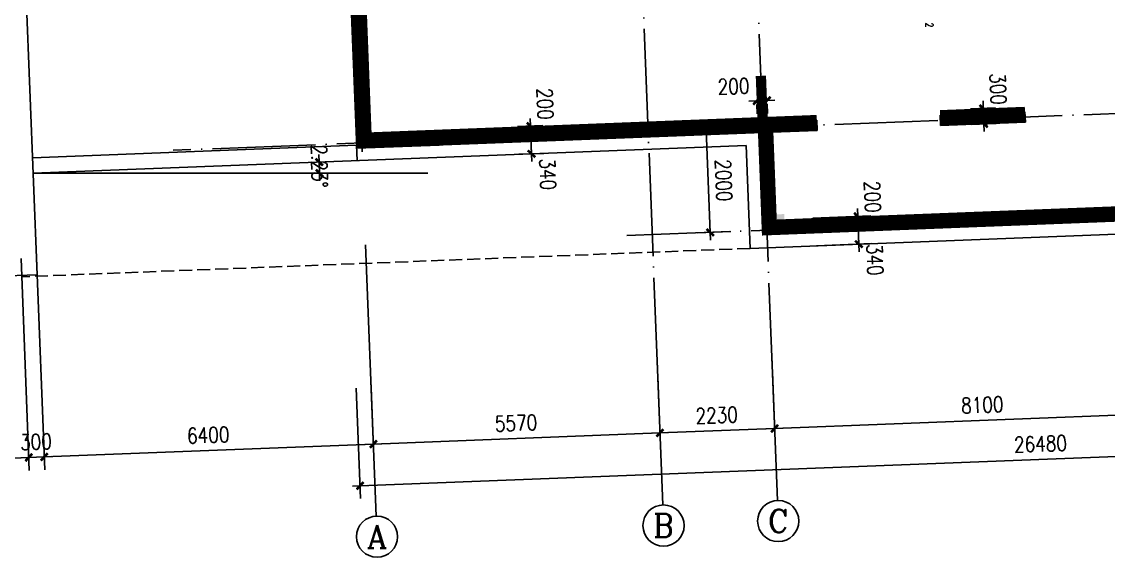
# Model space of a CAD drawing. Extents: x 634182 to 802382, y -1101880 to -864080.
# Drawn here: x 757760 to 778869, y -1068595 to -1058192 of the extents above; entities that cross this region are included whole.
import ezdxf
from ezdxf.enums import TextEntityAlignment as Align

# ---------------------------------------------------------------- set-up
doc = ezdxf.new("R2010")
doc.units = 0
doc.header["$LTSCALE"] = 1000
doc.header["$MEASUREMENT"] = 0
doc.linetypes.add('DASH', pattern=[0.35, 0.25, -0.1])
doc.linetypes.add('DOTE', pattern=[2.42, 2, -0.2, 0.02, -0.2])
doc.layers.get('0').update_dxf_attribs({"linetype": 'CONTINUOUS'})
doc.layers.get('DEFPOINTS').update_dxf_attribs({"linetype": 'CONTINUOUS'})
for name, color, linetype in [('210', 4, 'CONTINUOUS'), ('AXIS', 3, 'CONTINUOUS'), ('AXIS_TEXT', 7, 'CONTINUOUS'), ('COLUMN', 7, 'CONTINUOUS'), ('DOTE', 1, 'DOTE'), ('JL', 164, 'CONTINUOUS'), ('PUB_DIM', 3, 'CONTINUOUS'), ('PUB_TEXT', 7, 'CONTINUOUS'), ('WALL', 191, 'CONTINUOUS')]:
    doc.layers.add(name, color=color, linetype=linetype)
doc.styles.add('COMPLEX', font='COMPLEX')
doc.styles.add('DIM_FONT', font='simplex.shx', dxfattribs={"width": 0.8})
doc.styles.add('Z', font='romans', dxfattribs={"width": 0.8, "bigfont": 'z'})
doc.dimstyles.new('DIMN', dxfattribs={"dimtxt": 300, "dimasz": 1, "dimexe": 250, "dimexo": 300, "dimgap": 150, "dimtad": 1, "dimdec": 0, "dimzin": 0, "dimdsep": 46, "dimtxsty": 'DIM_FONT', "dimblk": '_DIMX', "dimblk1": '_DIMX', "dimblk2": '_DIMX', "dimcen": 2.5, "dimclrt": 7, "dimadec": 0, "dimazin": 0, "dimtfac": 1, "dimtdec": 0, "dimtix": 1, "dimtmove": 2, "dimatfit": 3, "dimldrblk": '_DIMX', "dimfxl": 0, "dimtolj": 1, "dimtzin": 0, "dimarcsym": 0})
doc.dimstyles.new('NORMAL', dxfattribs={"dimtxt": 300, "dimasz": 1, "dimexe": 250, "dimexo": 300, "dimgap": 150, "dimtad": 1, "dimdec": 0, "dimzin": 0, "dimdsep": 46, "dimtxsty": 'DIM_FONT', "dimblk": '_DIMX', "dimblk1": '_DIMX', "dimblk2": '_DIMX', "dimcen": 2.5, "dimclrt": 7, "dimadec": 0, "dimazin": 0, "dimtfac": 1, "dimtdec": 0, "dimtix": 1, "dimtmove": 2, "dimatfit": 3, "dimldrblk": '_DIMX', "dimfxl": 0, "dimtolj": 1, "dimtzin": 0, "dimarcsym": 0})

# ---------------------------------------------------------------- blocks, each defined once
blk = doc.blocks.new('_DIMX')
blk.add_line((-150, 0), (150, 0))
at = {"const_width": 50}
blk.add_lwpolyline([(-70, -70), (70, 70)], dxfattribs=at)
blk = doc.blocks.new('*D95')
at = {"color": 0, "linetype": 'ByBlock'}
for p, q in [((773128, -1062007), (774253, -1061963)), ((774003, -1061972), (774003, -1061971)), ((774011, -1062173), (774003, -1061973)), ((774011, -1062173), (774003, -1061973)), ((773185, -1062205), (774261, -1062163)), ((774011, -1062174), (774011, -1062175))]:
    blk.add_line(p, q, dxfattribs=at)
at = {"layer": 'DEFPOINTS', "color": 0, "linetype": 'ByBlock'}
for p in [(774003, -1061973), (772828, -1062019, 285), (772886, -1062217, 285)]:
    blk.add_point(p, dxfattribs=at)
at = {"color": 0, "linetype": 'ByBlock'}
for p, rotation in [((774003, -1061973), 272.2300000000001), ((774011, -1062173), 92.23000000000006)]:
    blk.add_blockref('_DIMX', p, dxfattribs=dict(at, rotation=rotation))
at = {"color": 7, "linetype": 'ByBlock', "insert": (774289, -1061593), "char_height": 300, "attachment_point": 5, "rotation": 272.23, "style": 'DIM_FONT'}
blk.add_mtext('\\A1;200', dxfattribs=at)
blk = doc.blocks.new('*D96')
at = {"color": 0, "linetype": 'ByBlock'}
for p, q in [((776679, -1059867), (776192, -1059886)), ((776442, -1059876), (776442, -1059875)), ((776454, -1060176), (776442, -1059877)), ((776454, -1060176), (776442, -1059877)), ((776691, -1060167), (776204, -1060186)), ((776454, -1060177), (776454, -1060178))]:
    blk.add_line(p, q, dxfattribs=at)
at = {"layer": 'DEFPOINTS', "color": 0, "linetype": 'ByBlock'}
for p in [(776979, -1059856, 285), (776442, -1059877), (776990, -1060155, 285)]:
    blk.add_point(p, dxfattribs=at)
at = {"color": 0, "linetype": 'ByBlock'}
for p, rotation in [((776442, -1059877), 272.2300000000001), ((776454, -1060176), 92.23000000000006)]:
    blk.add_blockref('_DIMX', p, dxfattribs=dict(at, rotation=rotation))
at = {"color": 7, "linetype": 'ByBlock', "insert": (776728, -1059499), "char_height": 300, "attachment_point": 5, "rotation": 272.23, "style": 'DIM_FONT'}
blk.add_mtext('\\A1;300', dxfattribs=at)
blk = doc.blocks.new('*D98')
at = {"color": 0, "linetype": 'ByBlock'}
for p, q in [((767881, -1060210), (767394, -1060229)), ((767644, -1060218), (767644, -1060217)), ((767651, -1060419), (767644, -1060219)), ((767651, -1060419), (767644, -1060219)), ((767888, -1060410), (767402, -1060429)), ((767651, -1060420), (767652, -1060421))]:
    blk.add_line(p, q, dxfattribs=at)
at = {"layer": 'DEFPOINTS', "color": 0, "linetype": 'ByBlock'}
for p in [(767644, -1060219), (768180, -1060198, 285), (768188, -1060398, -285)]:
    blk.add_point(p, dxfattribs=at)
at = {"color": 0, "linetype": 'ByBlock'}
for p, rotation in [((767644, -1060219), 272.2300000000001), ((767651, -1060419), 92.23000000000006)]:
    blk.add_blockref('_DIMX', p, dxfattribs=dict(at, rotation=rotation))
at = {"color": 7, "linetype": 'ByBlock', "insert": (767927, -1059788), "char_height": 300, "attachment_point": 5, "rotation": 272.23, "style": 'DIM_FONT'}
blk.add_mtext('\\A1;200', dxfattribs=at)
blk = doc.blocks.new('*D185')
at = {"color": 0, "linetype": 'ByBlock'}
for p, q in [((790720, -1064279), (790804, -1066427)), ((764260, -1065309), (764344, -1067457)), ((790793, -1066177), (764335, -1067207))]:
    blk.add_line(p, q, dxfattribs=at)
at = {"layer": 'DEFPOINTS', "color": 0, "linetype": 'ByBlock'}
for p in [(790708, -1063979), (764248, -1065009), (764334, -1067207)]:
    blk.add_point(p, dxfattribs=at)
at = {"color": 0, "linetype": 'ByBlock'}
for p, rotation in [((790794, -1066177), 2.230000000000141), ((764334, -1067207), 182.2300000000002)]:
    blk.add_blockref('_DIMX', p, dxfattribs=dict(at, rotation=rotation))
at = {"color": 7, "linetype": 'ByBlock', "insert": (777552, -1066392), "char_height": 300, "attachment_point": 5, "rotation": 2.23, "style": 'DIM_FONT'}
blk.add_mtext('\\A1;26480', dxfattribs=at)
blk = doc.blocks.new('*D188')
at = {"color": 0, "linetype": 'ByBlock'}
for p, q in [((773135, -1062207), (774261, -1062163)), ((774024, -1062512), (774011, -1062174)), ((773199, -1062545), (774274, -1062503))]:
    blk.add_line(p, q, dxfattribs=at)
at = {"layer": 'DEFPOINTS', "color": 0, "linetype": 'ByBlock'}
for p in [(774011, -1062173), (772836, -1062219, 285), (772899, -1062556, 285)]:
    blk.add_point(p, dxfattribs=at)
at = {"color": 0, "linetype": 'ByBlock'}
for p, rotation in [((774011, -1062173), 92.23000000000006), ((774024, -1062513), 272.2300000000001)]:
    blk.add_blockref('_DIMX', p, dxfattribs=dict(at, rotation=rotation))
at = {"color": 7, "linetype": 'ByBlock', "insert": (774336, -1062816), "char_height": 300, "attachment_point": 5, "rotation": 272.23, "style": 'DIM_FONT'}
blk.add_mtext('\\A1;340', dxfattribs=at)
blk = doc.blocks.new('*D189')
at = {"color": 0, "linetype": 'ByBlock'}
for p, q in [((767888, -1060410), (767402, -1060429)), ((767665, -1060758), (767651, -1060420)), ((767902, -1060750), (767415, -1060768))]:
    blk.add_line(p, q, dxfattribs=at)
at = {"layer": 'DEFPOINTS', "color": 0, "linetype": 'ByBlock'}
for p in [(767651, -1060419), (768188, -1060398, -285), (768201, -1060738)]:
    blk.add_point(p, dxfattribs=at)
at = {"color": 0, "linetype": 'ByBlock'}
for p, rotation in [((767651, -1060419), 92.23000000000006), ((767665, -1060759), 272.2300000000001)]:
    blk.add_blockref('_DIMX', p, dxfattribs=dict(at, rotation=rotation))
at = {"color": 7, "linetype": 'ByBlock', "insert": (767980, -1061154), "char_height": 300, "attachment_point": 5, "rotation": 272.23, "style": 'DIM_FONT'}
blk.add_mtext('\\A1;340', dxfattribs=at)
blk = doc.blocks.new('*D192')
at = {"color": 0, "linetype": 'ByBlock'}
for p, q in [((772038, -1059730), (772037, -1059730)), ((772039, -1059730), (772239, -1059722)), ((772039, -1059730), (772239, -1059722)), ((772041, -1059797), (772049, -1059980)), ((772240, -1059722), (772241, -1059722)), ((772241, -1059789), (772248, -1059972))]:
    blk.add_line(p, q, dxfattribs=at)
at = {"layer": 'DEFPOINTS', "color": 0, "linetype": 'ByBlock'}
for p in [(772030, -1059497, 285), (772230, -1059489, 285), (772239, -1059722)]:
    blk.add_point(p, dxfattribs=at)
at = {"color": 0, "linetype": 'ByBlock'}
for p, rotation in [((772039, -1059730), 2.229999999999981), ((772239, -1059722), 182.23)]:
    blk.add_blockref('_DIMX', p, dxfattribs=dict(at, rotation=rotation))
at = {"color": 7, "linetype": 'ByBlock', "insert": (771589, -1059447), "char_height": 300, "attachment_point": 5, "rotation": 2.23, "style": 'DIM_FONT'}
blk.add_mtext('\\A1;200', dxfattribs=at)
blk = doc.blocks.new('*D195')
at = {"color": 0, "linetype": 'ByBlock'}
for p, q in [((770116, -1065081), (770168, -1066430)), ((764550, -1065298), (764602, -1066647)), ((770157, -1066180), (764594, -1066397))]:
    blk.add_line(p, q, dxfattribs=at)
at = {"layer": 'DEFPOINTS', "color": 0, "linetype": 'ByBlock'}
for p in [(770104, -1064781), (764538, -1064998), (764593, -1066397)]:
    blk.add_point(p, dxfattribs=at)
at = {"color": 0, "linetype": 'ByBlock'}
for p, rotation in [((770158, -1066180), 2.230000000040588), ((764593, -1066397), 182.2300000000406)]:
    blk.add_blockref('_DIMX', p, dxfattribs=dict(at, rotation=rotation))
at = {"color": 7, "linetype": 'ByBlock', "insert": (767364, -1065989), "char_height": 300, "attachment_point": 5, "rotation": 2.23, "style": 'DIM_FONT'}
blk.add_mtext('\\A1;5570', dxfattribs=at)
blk = doc.blocks.new('_FZH')
blk.add_solid([(-0.5, -0.5), (0.5, -0.5), (-0.5, 0.5), (0.5, 0.5)])
blk = doc.blocks.new('*D1508')
at = {"color": 0, "linetype": 'ByBlock'}
for p, q in [((757747, -1062789), (757907, -1066907)), ((758047, -1062777), (758207, -1066896)), ((757896, -1066658), (757895, -1066658)), ((757897, -1066657), (758197, -1066646)), ((758198, -1066646), (758199, -1066646))]:
    blk.add_line(p, q, dxfattribs=at)
at = {"layer": 'DEFPOINTS', "color": 0, "linetype": 'ByBlock'}
for p in [(757735, -1062489), (758035, -1062478), (758197, -1066646)]:
    blk.add_point(p, dxfattribs=at)
at = {"color": 0, "linetype": 'ByBlock'}
for p, rotation in [((757897, -1066657), 2.229999999991908), ((758197, -1066646), 182.2299999999919)]:
    blk.add_blockref('_DIMX', p, dxfattribs=dict(at, rotation=rotation))
at = {"color": 7, "linetype": 'ByBlock', "insert": (758036, -1066352), "char_height": 300, "attachment_point": 5, "rotation": 2.23, "style": 'DIM_FONT'}
blk.add_mtext('\\A1;300', dxfattribs=at)
blk = doc.blocks.new('*D1556')
at = {"color": 0, "linetype": 'ByBlock'}
for start, end in [(2.2403, 2.2506), (360, 2.23), (359.9794, 359.9897)]:
    blk.add_arc((757983, -1061136), 5563, start, end, dxfattribs=at)
at = {"layer": 'DEFPOINTS', "color": 0, "linetype": 'ByBlock'}
for p in [(771832, -1060596), (763545, -1061064), (757983, -1061136), (757983, -1061136), (765652, -1061136)]:
    blk.add_point(p, dxfattribs=at)
at = {"color": 0, "linetype": 'ByBlock'}
for p, rotation in [((763541, -1060919), 272.2351499878843), ((763545, -1061136), 89.99485001211559)]:
    blk.add_blockref('_DIMX', p, dxfattribs=dict(at, rotation=rotation))
at = {"color": 7, "linetype": 'ByBlock', "insert": (763544, -1060999), "char_height": 300, "attachment_point": 5, "rotation": 271.4086, "style": 'DIM_FONT'}
blk.add_mtext('\\A1;2.23°', dxfattribs=at)
blk = doc.blocks.new('_AXISO')
blk.add_circle((0, 0), 0.5)
at = {"layer": 'AXIS_TEXT', "style": 'COMPLEX', "width": 1.041667}
blk.add_attdef('A', text='', height=0.56, dxfattribs=at).set_placement((-0.25, -0.28), (0.25, -0.28), align=Align.FIT)

msp = doc.modelspace()

# ---------------------------------------------------------------- linework, layer by layer
for p, q in [((757982.667, -1061135.76), (765652.058, -1061135.76)), ((758059.387, -1063105.94), (750465.142, -1063401.664))]:
    msp.add_line(p, q)
at = {"linetype": 'DASH'}
msp.add_line((771910.219, -1062594.93), (757760.943, -1063145.91), dxfattribs=at)
at = {"layer": '210'}
for points, const_width in [([(764418.669, -1060644.909), (764228.007, -1055748.668)], 300), ([(772158.908, -1060243.425), (772119.997, -1059244.182)], 200), ([(773206.169, -1060152.654), (764262.947, -1060500.907)], 300), ([(782195.676, -1061804.114), (772284.749, -1062190.05), (772212.763, -1060341.451)], 300)]:
    msp.add_lwpolyline(points, dxfattribs=dict(at, const_width=const_width))
msp.add_lwpolyline([(777253.1, -1059995.016, 300, 300, 0), (775604.35, -1060059.219, 300, 300, 0)], format="xyseb", dxfattribs=at)
at = {"layer": 'AXIS'}
for p, q in [((772441.181, -1067492.199), (772332.23, -1064694.32)), ((770212.87, -1067578.971), (770103.919, -1064781.091)), ((764647.088, -1067795.705), (764538.137, -1064997.826))]:
    msp.add_line(p, q, dxfattribs=at)
at = {"layer": 'DOTE'}
for p, q in [((763728.62, -1044209.313), (764378.047, -1060886.721)), ((769476.045, -1048657.212), (770116.834, -1065112.796)), ((771900.15, -1053598.461), (772345.145, -1065026.024)), ((794900.986, -1059357.837), (760702.87, -1060689.529)), ((769516.359, -1062347.89), (794878.886, -1061360.261))]:
    msp.add_line(p, q, dxfattribs=at)
at = {"layer": 'JL', "ltscale": 1500}
msp.add_lwpolyline([(757982.667, -1061135.76), (757982.667, -1061135.76)], dxfattribs=at)
at = {"layer": 'WALL'}
for p, q in [((756965.965, -1035026.643), (758059.387, -1063105.94)), ((764268.784, -1060650.794), (764078.12, -1055754.505)), ((764297.424, -1056246.344), (764460.85, -1060443.163)), ((764429.722, -1059643.769), (764229.873, -1059651.551)), ((764268.784, -1060650.794), (764229.873, -1059651.551)), ((777251.157, -1059945.102), (775602.406, -1060009.305)), ((775610.189, -1060209.154), (775602.406, -1060009.305)), ((777258.939, -1060144.95), (777251.157, -1059945.102)), ((773204.224, -1060102.692), (764460.85, -1060443.163)), ((771113.596, -1060384.253), (771105.814, -1060184.405)), ((773212.006, -1060302.54), (773204.224, -1060102.692)), ((777258.939, -1060144.95), (775610.189, -1060209.154)), ((771823.059, -1060356.626), (764268.784, -1060650.794)), ((765859.79, -1060388.688), (765867.572, -1060588.536)), ((771113.596, -1060384.253), (773212.006, -1060302.54)), ((773212.006, -1060302.54), (772262.726, -1060339.506)), ((772262.726, -1060339.506), (772332.765, -1062138.142)), ((764266.449, -1060590.839), (757970.994, -1060835.987)), ((771832.397, -1060596.445), (757982.667, -1061135.76)), ((764278.123, -1060890.612), (764266.449, -1060590.839)), ((765867.572, -1060588.536), (764268.784, -1060650.794)), ((771910.219, -1062594.93), (771832.397, -1060596.445)), ((772332.765, -1062138.142), (782175.306, -1061754.869)), ((771910.219, -1062594.93), (782192.427, -1062194.536))]:
    msp.add_line(p, q, dxfattribs=at)

# ---------------------------------------------------------------- block references
at = {"layer": 'AXIS', "ltscale": 1500}
ref = msp.add_blockref('_AXISO', (770228.434, -1067978.668), dxfattribs=dict(at, xscale=800, yscale=800, zscale=800))
ref.add_attrib('A', 'B', dxfattribs={"layer": 'AXIS_TEXT', "height": 448, "style": 'COMPLEX', "width": 1.102941}).set_placement((770028.434, -1068202.668), (770428.434, -1068202.668), align=Align.FIT)
ref = msp.add_blockref('_AXISO', (772456.745, -1067891.897), dxfattribs=dict(at, xscale=800, yscale=800, zscale=800))
ref.add_attrib('A', 'C', dxfattribs={"layer": 'AXIS_TEXT', "height": 448, "style": 'COMPLEX', "width": 1.25}).set_placement((772256.745, -1068115.897), (772656.745, -1068115.897), align=Align.FIT)
at = {"layer": 'AXIS', "ltscale": 1500, "xscale": 800, "yscale": 800, "zscale": 800}
msp.add_blockref('_AXISO', (764662.652, -1068195.402), dxfattribs=at).add_auto_attribs({'A': 'A'})
at = {"layer": 'COLUMN', "xscale": 400, "yscale": 400, "zscale": 500, "rotation": 272.2300000000001}
msp.add_blockref('_FZH', (772382.728, -1062136.197), dxfattribs=at)

# ---------------------------------------------------------------- texts
at = {"layer": 'PUB_TEXT', "style": 'Z', "width": 0.7}
msp.add_text('2', height=150, rotation=272.23, dxfattribs=at).set_placement((775396.513, -1058301.978), align=Align.MIDDLE_RIGHT)

# ---------------------------------------------------------------- dimensions: what is measured, and where the dimension line sits
dim = msp.add_angular_dim_2l(base=(763544.909, -1061063.594), line1=((757982.667, -1061135.76), (765652.058, -1061135.76)), line2=((771832.397, -1060596.445), (757982.667, -1061135.76)), dimstyle='NORMAL', override={"dimdec": 2, "dimadec": 2, "dimtdec": 2})
dim.commit()
dim.dimension.update_dxf_attribs({"geometry": '*D1556', "text_midpoint": (763543.696, -1060999.016), "dimtype": 130})
at = {"layer": 'AXIS'}
for base, p1, p2, angle, picture, middle in [((776442.024, -1059876.534), (776990.493, -1060155.404, 284.642), (776978.82, -1059855.631, 284.642), 272.23, '*D96', (776727.558, -1059499.212)), ((767643.673, -1060219.146), (768188.249, -1060398.044, -284.642), (768180.469, -1060198.243, 284.642), 272.23, '*D98', (767927.1, -1059787.721)), ((772238.689, -1059722.233, -284.642), (772029.762, -1059496.894), (772229.611, -1059489.112), 2.23, '*D192', (771589.004, -1059447.304, -284.642)), ((767651.453, -1060418.947), (768201.481, -1060737.834), (768188.249, -1060398.044, -284.642), 272.23, '*D189', (767980.311, -1061154.176)), ((774003.196, -1061973.019), (772885.677, -1062216.688, 284.642), (772827.933, -1062018.785, 284.642), 272.23, '*D95', (774288.608, -1061592.565)), ((774010.978, -1062172.868, -284.642), (772898.907, -1062556.43), (772835.715, -1062218.633), 272.23, '*D188', (774336.25, -1062816.034, -284.642))]:
    dim = msp.add_linear_dim(base=base, p1=p1, p2=p2, angle=angle, dimstyle='DIMN', dxfattribs=at)
    dim.commit()
    dim.dimension.update_dxf_attribs({"geometry": picture, "text_midpoint": middle, "dimtype": 128})
dim = msp.add_aligned_dim(p1=(790708.303, -1063978.746), p2=(764248.357, -1065009.11), distance=2200, dimstyle='DIMN', dxfattribs=at)
dim.commit()
dim.dimension.update_dxf_attribs({"geometry": '*D185', "text_midpoint": (777552.261, -1066392.489)})
at = {"layer": 'PUB_DIM'}
msp.add_linear_dim(base=(771135.953, -1062284.823, -284.642), p1=(771851.142, -1060255.409, -284.642), p2=(771839.034, -1062257.444, -284.642), angle=272.23, dimstyle='DIMN', dxfattribs=at).render()
for p1, p2, distance in [((758034.916, -1062477.552), (764430.299, -1062228.512), -4171.412), ((754237.794, -1062625.414), (757735.143, -1062489.225), -4171.412), ((772332.23, -1064694.32), (780426.096, -1064379.141), -1400), ((770103.919, -1064781.091), (772332.23, -1064694.32), -1400)]:
    msp.add_aligned_dim(p1=p1, p2=p2, distance=distance, dimstyle='DIMN', dxfattribs=at).render()
for p1, p2, distance, picture, middle in [((757735.143, -1062489.225), (758034.916, -1062477.552), -4171.412, '*D1508', (758035.67, -1066351.869)), ((770103.919, -1064781.091), (764538.137, -1064997.826), 1400, '*D195', (767363.83, -1065988.626))]:
    dim = msp.add_aligned_dim(p1=p1, p2=p2, distance=distance, dimstyle='DIMN', dxfattribs=at)
    dim.commit()
    dim.dimension.update_dxf_attribs({"geometry": picture, "text_midpoint": middle})

doc.saveas('drawing.dxf')
